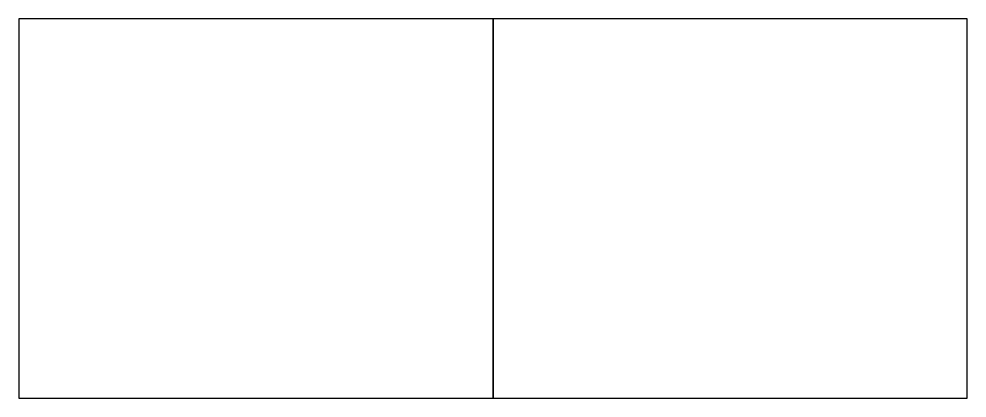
# Model space of a CAD drawing. Header units: millimetres. Extents: x 0 to 20, y 0 to 8.
import ezdxf

# ---------------------------------------------------------------- set-up
doc = ezdxf.new("R2010")
doc.units = ezdxf.units.MM

msp = doc.modelspace()

# ---------------------------------------------------------------- meshes
mesh = msp.add_polymesh((2, 3))
for k, corner in enumerate([(0, 0), (10, 0, 1), (20, 0), (0, 8), (10, 8, 2), (20, 8)]):
    mesh.set_mesh_vertex(divmod(k, 3), corner)

doc.saveas('drawing.dxf')
